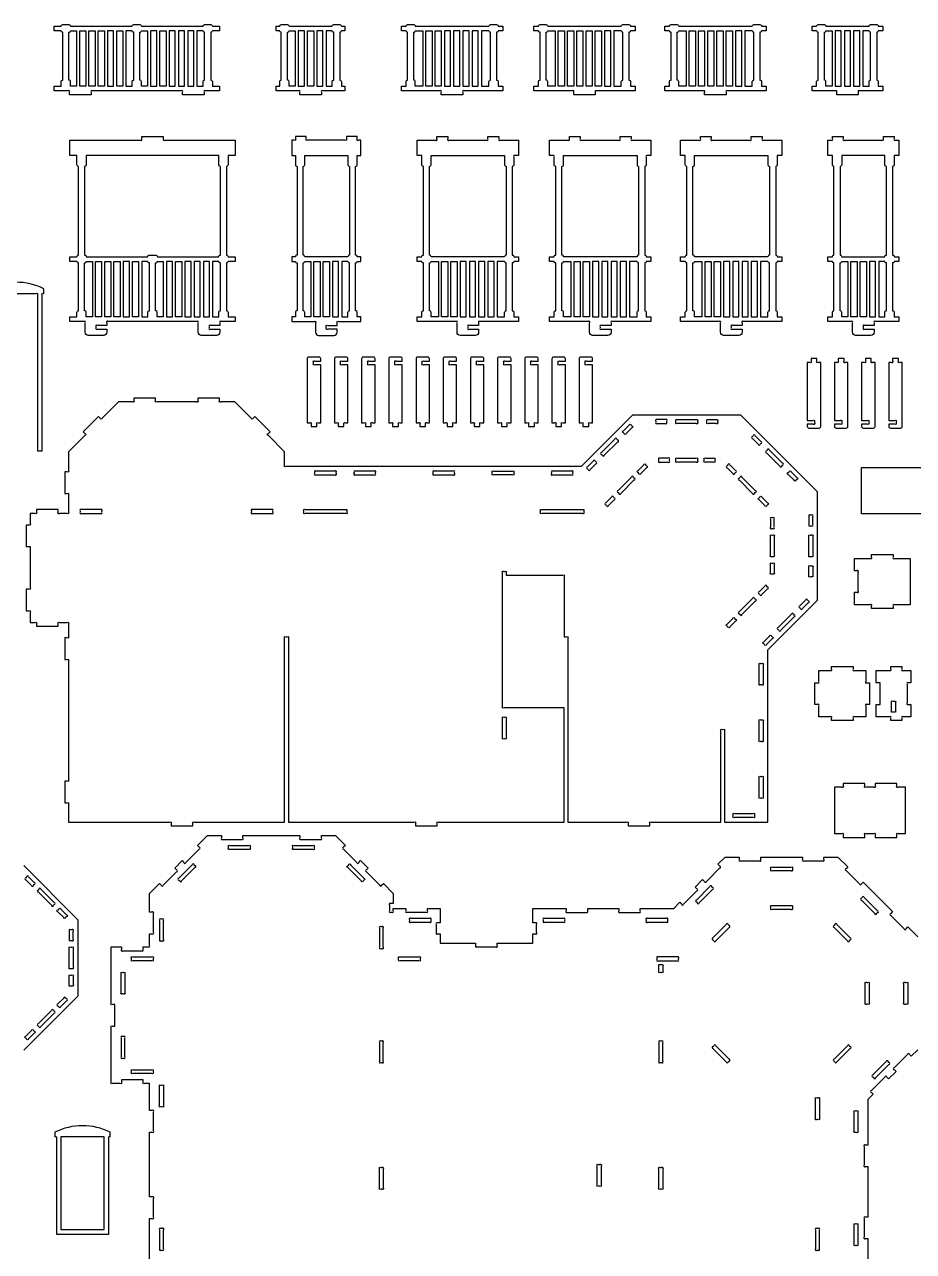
# Model space of a CAD drawing. Extents: x -47 to 298, y -129 to 173.
# Drawn here: x 45.3 to 160.6, y 14.3 to 173.3 of the extents above; entities that cross this region are included whole.
import ezdxf

# ---------------------------------------------------------------- set-up
doc = ezdxf.new("R2010")
doc.units = 0
doc.header["$MEASUREMENT"] = 0
doc.layers.get('0').update_dxf_attribs({"linetype": 'CONTINUOUS'})

msp = doc.modelspace()

# ---------------------------------------------------------------- linework, layer by layer
for points in [[(65.8, 164.24), (65.8, 164.57, 1), (65.62, 164.74), (59.87, 164.74), (54.11, 164.74, 1), (53.94, 164.57), (53.94, 164.24), (51.14, 164.24), (51.14, 164.57, 1), (50.96, 164.74), (49.14, 164.74), (49.14, 165.34), (50.07, 165.34), (50.07, 165.94, -0.414214), (50.27, 166.14), (50.27, 172.34, -0.414214), (50.07, 172.54), (49.14, 172.54), (49.14, 173.14), (50.07, 173.14, -0.414214), (50.27, 173.34), (51.07, 173.34, -0.414214), (51.27, 173.14), (59.27, 173.14, -0.414214), (59.47, 173.34), (60.27, 173.34, -0.414214), (60.47, 173.14), (68.47, 173.14, -0.414214), (68.67, 173.34), (69.47, 173.34, -0.414214), (69.67, 173.14), (70.6, 173.14), (70.6, 172.54), (69.67, 172.54, -0.414214), (69.47, 172.34), (69.47, 166.14, -0.414214), (69.67, 165.94), (69.67, 165.34), (70.6, 165.34), (70.6, 164.74), (68.78, 164.74, 1), (68.6, 164.57), (68.6, 164.24)], [(81.01, 164.24), (81.01, 164.57, 1), (80.83, 164.74), (77.95, 164.74), (77.95, 165.34), (78.41, 165.34), (78.41, 165.94, -0.414214), (78.61, 166.14), (78.61, 172.34, -0.414214), (78.41, 172.54), (77.95, 172.54), (77.95, 173.14), (78.41, 173.14, -0.414214), (78.61, 173.34), (79.41, 173.34, -0.414214), (79.61, 173.14), (85.21, 173.14, -0.414214), (85.41, 173.34), (86.21, 173.34, -0.414214), (86.41, 173.14), (86.87, 173.14), (86.87, 172.54), (86.41, 172.54, -0.414214), (86.21, 172.34), (86.21, 166.14, -0.414214), (86.41, 165.94), (86.41, 165.34), (86.87, 165.34), (86.87, 164.74), (83.98, 164.74, 1), (83.81, 164.57), (83.81, 164.24)], [(99.36, 164.24), (99.36, 164.57, 1), (99.18, 164.74), (94.19, 164.74), (94.19, 165.34), (94.79, 165.34), (94.79, 165.94, -0.414214), (94.99, 166.14), (94.99, 172.34, -0.414214), (94.79, 172.54), (94.19, 172.54), (94.19, 173.14), (94.79, 173.14, -0.414214), (94.99, 173.34), (95.79, 173.34, -0.414214), (95.99, 173.14), (105.53, 173.14, -0.414214), (105.73, 173.34), (106.53, 173.34, -0.414214), (106.73, 173.14), (107.33, 173.14), (107.33, 172.54), (106.73, 172.54, -0.414214), (106.53, 172.34), (106.53, 166.14, -0.414214), (106.73, 165.94), (106.73, 165.34), (107.33, 165.34), (107.33, 164.74), (102.34, 164.74, 1), (102.16, 164.57), (102.16, 164.24)], [(116.53, 164.24), (116.53, 164.57, 1), (116.35, 164.74), (111.36, 164.74), (111.36, 165.34), (111.96, 165.34), (111.96, 165.94, -0.414214), (112.16, 166.14), (112.16, 172.34, -0.414214), (111.96, 172.54), (111.36, 172.54), (111.36, 173.14), (111.96, 173.14, -0.414214), (112.16, 173.34), (112.96, 173.34, -0.414214), (113.16, 173.14), (122.69, 173.14, -0.414214), (122.89, 173.34), (123.69, 173.34, -0.414214), (123.89, 173.14), (124.5, 173.14), (124.5, 172.54), (123.89, 172.54, -0.414214), (123.69, 172.34), (123.69, 166.14, -0.414214), (123.89, 165.94), (123.89, 165.34), (124.5, 165.34), (124.5, 164.74), (119.5, 164.74, 1), (119.33, 164.57), (119.33, 164.24)], [(133.51, 164.24), (133.51, 164.57, 1), (133.34, 164.74), (128.34, 164.74), (128.34, 165.34), (128.95, 165.34), (128.95, 165.94, -0.414214), (129.15, 166.14), (129.15, 172.34, -0.414214), (128.95, 172.54), (128.34, 172.54), (128.34, 173.14), (128.95, 173.14, -0.414214), (129.15, 173.34), (129.95, 173.34, -0.414214), (130.15, 173.14), (139.68, 173.14, -0.414214), (139.88, 173.34), (140.68, 173.34, -0.414214), (140.88, 173.14), (141.48, 173.14), (141.48, 172.54), (140.88, 172.54, -0.414214), (140.68, 172.34), (140.68, 166.14, -0.414214), (140.88, 165.94), (140.88, 165.34), (141.48, 165.34), (141.48, 164.74), (136.49, 164.74, 1), (136.31, 164.57), (136.31, 164.24)], [(150.63, 164.24), (150.63, 164.57, 1), (150.46, 164.74), (147.43, 164.74), (147.43, 165.34), (148.03, 165.34), (148.03, 165.94, -0.414214), (148.23, 166.14), (148.23, 172.34, -0.414214), (148.03, 172.54), (147.43, 172.54), (147.43, 173.14), (148.03, 173.14, -0.414214), (148.23, 173.34), (149.03, 173.34, -0.414214), (149.23, 173.14), (154.83, 173.14, -0.414214), (155.03, 173.34), (155.83, 173.34, -0.414214), (156.03, 173.14), (156.63, 173.14), (156.63, 172.54), (156.03, 172.54, -0.414214), (155.83, 172.34), (155.83, 166.14, -0.414214), (156.03, 165.94), (156.03, 165.34), (156.63, 165.34), (156.63, 164.74), (153.61, 164.74, 1), (153.43, 164.57), (153.43, 164.24)], [(51.27, 165.34), (51.27, 165.94, 0.414214), (51.07, 166.14), (51.07, 172.34, 0.414214), (51.27, 172.54), (52.07, 172.54), (52.07, 165.34)], [(59.47, 166.14), (59.47, 172.34, -0.414214), (59.27, 172.54), (58.47, 172.54), (58.47, 165.34), (59.27, 165.34), (59.27, 165.94, -0.414214)], [(60.27, 166.14), (60.27, 172.34, 0.414214), (60.47, 172.54), (61.27, 172.54), (61.27, 165.34), (60.47, 165.34), (60.47, 165.94, 0.414214)], [(68.47, 165.34), (68.47, 165.94, -0.414214), (68.67, 166.14), (68.67, 172.34, -0.414214), (68.47, 172.54), (67.67, 172.54), (67.67, 165.34)], [(79.41, 166.14), (79.41, 172.34, 0.414214), (79.61, 172.54), (80.41, 172.54), (80.41, 165.34), (79.61, 165.34), (79.61, 165.94, 0.414214)], [(85.41, 166.14), (85.41, 172.34, -0.414214), (85.21, 172.54), (84.41, 172.54), (84.41, 165.34), (85.21, 165.34), (85.21, 165.94, -0.414214)], [(96.96, 165.34), (95.99, 165.34), (95.99, 165.94, 0.414214), (95.79, 166.14), (95.79, 172.34, 0.414214), (95.99, 172.54), (96.96, 172.54)], [(104.56, 165.34), (105.53, 165.34), (105.53, 165.94, -0.414214), (105.73, 166.14), (105.73, 172.34, -0.414214), (105.53, 172.54), (104.56, 172.54)], [(114.13, 165.34), (113.16, 165.34), (113.16, 165.94, 0.414214), (112.96, 166.14), (112.96, 172.34, 0.414214), (113.16, 172.54), (114.13, 172.54)], [(121.73, 165.34), (122.69, 165.34), (122.69, 165.94, -0.414214), (122.89, 166.14), (122.89, 172.34, -0.414214), (122.69, 172.54), (121.73, 172.54)], [(131.11, 165.34), (130.15, 165.34), (130.15, 165.94, 0.414214), (129.95, 166.14), (129.95, 172.34, 0.414214), (130.15, 172.54), (131.11, 172.54)], [(138.71, 165.34), (139.68, 165.34), (139.68, 165.94, -0.414214), (139.88, 166.14), (139.88, 172.34, -0.414214), (139.68, 172.54), (138.71, 172.54)], [(149.03, 166.14), (149.03, 172.34, 0.414214), (149.23, 172.54), (150.03, 172.54), (150.03, 165.34), (149.23, 165.34), (149.23, 165.94, 0.414214)], [(155.03, 166.14), (155.03, 172.34, -0.414214), (154.83, 172.54), (154.03, 172.54), (154.03, 165.34), (154.83, 165.34), (154.83, 165.94, -0.414214)], [(53.18, 133.45), (53.18, 134.67, 1), (53, 134.85), (51.18, 134.85), (51.18, 135.45), (52.11, 135.45), (52.11, 136.05, -0.414214), (52.31, 136.25), (52.31, 142.45, -0.414214), (52.11, 142.65), (51.18, 142.65), (51.18, 143.25), (52.11, 143.25, -0.414214), (52.31, 143.45), (52.31, 154.95, -0.414214), (52.11, 155.15), (52.11, 156.35), (51.18, 156.35), (51.18, 158.35), (60.33, 158.35, 1), (60.51, 158.52), (60.51, 158.85), (63.31, 158.85), (63.31, 158.52, 1), (63.49, 158.35), (72.64, 158.35), (72.64, 156.35), (71.71, 156.35), (71.71, 155.15, -0.414214), (71.51, 154.95), (71.51, 143.45, -0.414214), (71.71, 143.25), (72.64, 143.25), (72.64, 142.65), (71.71, 142.65, -0.414214), (71.51, 142.45), (71.51, 136.25, -0.414214), (71.71, 136.05), (71.71, 135.45), (72.64, 135.45), (72.64, 134.85), (70.82, 134.85, 1), (70.64, 134.67), (70.64, 134.35), (69.42, 134.35, 1), (69.24, 134.17), (69.24, 134.02, 1), (69.42, 133.85), (70.64, 133.85), (70.64, 133.45, -0.414214), (70.24, 133.05), (68.24, 133.05, -0.414214), (67.84, 133.45), (67.84, 134.67, 1), (67.67, 134.85), (61.91, 134.85), (56.16, 134.85, 1), (55.98, 134.67), (55.98, 134.35), (54.76, 134.35, 1), (54.58, 134.17), (54.58, 134.02, 1), (54.76, 133.85), (55.98, 133.85), (55.98, 133.45, -0.414214), (55.58, 133.05), (53.58, 133.05, -0.414214)], [(79.99, 134.85), (82.87, 134.84, -1), (83.05, 134.67), (83.05, 134.6), (83.05, 133.45, 0.414214), (83.45, 133.05), (85.45, 133.05, 0.414214), (85.85, 133.45), (85.85, 133.85), (84.63, 133.85, -1), (84.45, 134.02), (84.45, 134.17, -1), (84.63, 134.35), (85.85, 134.35), (85.85, 134.67, -1), (86.03, 134.85), (88.91, 134.85), (88.91, 135.45), (88.45, 135.45), (88.45, 136.05, 0.414214), (88.25, 136.25), (88.25, 142.45, 0.414214), (88.45, 142.65), (88.91, 142.65), (88.91, 143.25), (88.45, 143.25, 0.414214), (88.25, 143.45), (88.25, 154.95, 0.414214), (88.45, 155.15), (88.45, 156.35), (88.91, 156.35), (88.91, 158.35), (88.63, 158.35, -1), (88.45, 158.52), (88.45, 158.85), (87.05, 158.85), (87.05, 158.52, -1), (86.87, 158.35), (82.03, 158.35, -1), (81.85, 158.52), (81.85, 158.85), (80.45, 158.85), (80.45, 158.52, -1), (80.27, 158.35), (79.99, 158.35), (79.99, 156.35), (80.45, 156.35), (80.45, 155.15, 0.414214), (80.65, 154.95), (80.65, 143.45, 0.414214), (80.45, 143.25), (79.99, 143.25), (79.99, 142.65), (80.45, 142.65, 0.414214), (80.65, 142.45), (80.65, 136.25, 0.414214), (80.45, 136.05), (80.45, 135.45), (79.99, 135.45)], [(96.83, 143.25, -0.414214), (97.03, 143.45), (97.03, 154.95, -0.414214), (96.83, 155.15), (96.83, 156.35), (96.23, 156.35), (96.23, 158.35), (98.63, 158.35, 1), (98.8, 158.52), (98.8, 158.85), (100.2, 158.85), (100.2, 158.52, 1), (100.38, 158.35), (105.23, 158.35, 1), (105.4, 158.52), (105.4, 158.85), (106.8, 158.85), (106.8, 158.52, 1), (106.98, 158.35), (109.37, 158.35), (109.37, 156.35), (108.95, 156.35, 1), (108.77, 156.17), (108.77, 155.15, -0.414214), (108.57, 154.95), (108.57, 143.45, -0.414214), (108.77, 143.25), (109.37, 143.25), (109.37, 142.65), (108.77, 142.65, -0.414214), (108.57, 142.45), (108.57, 136.25, -0.414214), (108.77, 136.05), (108.77, 135.45), (109.37, 135.45), (109.37, 134.85), (104.38, 134.85, 1), (104.2, 134.67), (104.2, 134.35), (102.98, 134.35, 1), (102.8, 134.17), (102.8, 134.02, 1), (102.98, 133.85), (104.2, 133.85), (104.2, 133.45, -0.414214), (103.8, 133.05), (101.8, 133.05, -0.414214), (101.4, 133.45), (101.4, 134.67, 1), (101.23, 134.85), (96.23, 134.85), (96.23, 135.45), (96.83, 135.45), (96.83, 136.05, -0.414214), (97.03, 136.25), (97.03, 142.45, -0.414214), (96.83, 142.65), (96.23, 142.65), (96.23, 143.25)], [(114, 143.25, -0.414214), (114.2, 143.45), (114.2, 154.95, -0.414214), (114, 155.15), (114, 156.17, 1), (113.83, 156.35), (113.4, 156.35), (113.4, 158.35), (115.79, 158.35, 1), (115.97, 158.52), (115.97, 158.85), (117.37, 158.85), (117.37, 158.52, 1), (117.55, 158.35), (122.39, 158.35, 1), (122.57, 158.52), (122.57, 158.85), (123.97, 158.85), (123.97, 158.52, 1), (124.15, 158.35), (126.54, 158.35), (126.54, 156.35), (126.11, 156.35, 1), (125.94, 156.17), (125.94, 155.15, -0.414214), (125.74, 154.95), (125.74, 143.45, -0.414214), (125.94, 143.25), (126.54, 143.25), (126.54, 142.65), (125.94, 142.65, -0.414214), (125.74, 142.45), (125.74, 136.25, -0.414214), (125.94, 136.05), (125.94, 135.45), (126.54, 135.45), (126.54, 134.85), (121.55, 134.85, 1), (121.37, 134.67), (121.37, 134.35), (120.15, 134.35, 1), (119.97, 134.17), (119.97, 134.02, 1), (120.15, 133.85), (121.37, 133.85), (121.37, 133.45, -0.414214), (120.97, 133.05), (118.97, 133.05, -0.414214), (118.57, 133.45), (118.57, 134.67, 1), (118.39, 134.85), (113.4, 134.85), (113.4, 135.45), (114, 135.45), (114, 136.05, -0.414214), (114.2, 136.25), (114.2, 142.45, -0.414214), (114, 142.65), (113.4, 142.65), (113.4, 143.25)], [(130.99, 143.25, -0.414214), (131.19, 143.45), (131.19, 154.95, -0.414214), (130.99, 155.15), (130.99, 156.35), (130.39, 156.35), (130.39, 158.35), (132.78, 158.35, 1), (132.96, 158.52), (132.96, 158.85), (134.36, 158.85), (134.36, 158.52, 1), (134.53, 158.35), (139.38, 158.35, 1), (139.56, 158.52), (139.56, 158.85), (140.96, 158.85), (140.96, 158.52, 1), (141.13, 158.35), (143.53, 158.35), (143.53, 156.35), (142.92, 156.35), (142.92, 155.15, -0.414214), (142.72, 154.95), (142.72, 143.45, -0.414214), (142.92, 143.25), (143.53, 143.25), (143.53, 142.65), (142.92, 142.65, -0.414214), (142.72, 142.45), (142.72, 136.25, -0.414214), (142.92, 136.05), (142.92, 135.45), (143.53, 135.45), (143.53, 134.85), (138.53, 134.85, 1), (138.36, 134.67), (138.36, 134.35), (137.13, 134.35, 1), (136.96, 134.17), (136.96, 134.02, 1), (137.13, 133.85), (138.36, 133.85), (138.36, 133.45, -0.414214), (137.96, 133.05), (135.96, 133.05, -0.414214), (135.56, 133.45), (135.56, 134.67, 1), (135.38, 134.85), (130.39, 134.85), (130.39, 135.45), (130.99, 135.45), (130.99, 136.05, -0.414214), (131.19, 136.25), (131.19, 142.45, -0.414214), (130.99, 142.65), (130.39, 142.65), (130.39, 143.25)], [(149.47, 135.45), (150.08, 135.45), (150.08, 136.05, -0.414214), (150.28, 136.25), (150.28, 142.45, -0.414214), (150.08, 142.65), (149.47, 142.65), (149.47, 143.25), (150.08, 143.25, -0.414214), (150.28, 143.45), (150.28, 154.95, -0.414214), (150.08, 155.15), (150.08, 156.35), (149.47, 156.35), (149.47, 158.35), (149.9, 158.35, 1), (150.08, 158.52), (150.08, 158.85), (151.48, 158.85), (151.48, 158.52, 1), (151.65, 158.35), (156.5, 158.35, 1), (156.68, 158.52), (156.68, 158.85), (158.08, 158.85), (158.08, 158.52, 1), (158.25, 158.35), (158.68, 158.35), (158.68, 156.35), (158.08, 156.35), (158.08, 155.15, -0.414214), (157.88, 154.95), (157.88, 143.45, -0.414214), (158.08, 143.25), (158.68, 143.25), (158.68, 142.65), (158.08, 142.65, -0.414214), (157.88, 142.45), (157.88, 136.25, -0.414214), (158.08, 136.05), (158.08, 135.45), (158.68, 135.45), (158.68, 134.85), (155.65, 134.85, 1), (155.48, 134.67), (155.48, 134.35), (154.25, 134.35, 1), (154.08, 134.17), (154.08, 134.02, 1), (154.25, 133.85), (155.48, 133.85), (155.48, 133.45, -0.414214), (155.08, 133.05), (153.08, 133.05, -0.414214), (152.68, 133.45), (152.68, 134.67, 1), (152.5, 134.85), (149.47, 134.85)], [(70.71, 143.45), (70.71, 154.95, -0.414214), (70.51, 155.15), (70.51, 156.35), (53.31, 156.35), (53.31, 155.15, -0.414214), (53.11, 154.95), (53.11, 143.45, -0.414214), (53.31, 143.25), (61.31, 143.25, -0.414214), (61.51, 143.45), (62.31, 143.45, -0.414214), (62.51, 143.25), (70.51, 143.25, -0.414214)], [(87.25, 143.25), (81.65, 143.25, 0.414214), (81.45, 143.45), (81.45, 154.95, 0.414214), (81.65, 155.15), (81.65, 156.35), (87.25, 156.35), (87.25, 155.15, 0.414214), (87.45, 154.95), (87.45, 143.45, 0.414214)], [(107.57, 143.25), (98.03, 143.25, 0.414214), (97.83, 143.45), (97.83, 154.95, 0.414214), (98.03, 155.15), (98.03, 156.35), (107.57, 156.35), (107.57, 155.15, 0.414214), (107.77, 154.95), (107.77, 143.45, 0.414214)], [(124.74, 143.25), (115.2, 143.25, 0.414214), (115, 143.45), (115, 154.95, 0.414214), (115.2, 155.15), (115.2, 156.35), (124.74, 156.35), (124.74, 155.15, 0.414214), (124.94, 154.95), (124.94, 143.45, 0.414214)], [(141.72, 143.25), (132.19, 143.25, 0.414214), (131.99, 143.45), (131.99, 154.95, 0.414214), (132.19, 155.15), (132.19, 156.35), (141.72, 156.35), (141.72, 155.15, 0.414214), (141.92, 154.95), (141.92, 143.45, 0.414214)], [(156.88, 143.25, -0.414214), (157.08, 143.45), (157.08, 154.95, -0.414214), (156.88, 155.15), (156.88, 156.35), (151.28, 156.35), (151.28, 155.15, -0.414214), (151.08, 154.95), (151.08, 143.45, -0.414214), (151.28, 143.25)], [(53.31, 135.45), (53.31, 136.05, 0.414214), (53.11, 136.25), (53.11, 142.45, 0.414214), (53.31, 142.65), (54.11, 142.65), (54.11, 135.45)], [(61.51, 136.25), (61.51, 142.45, -0.414214), (61.31, 142.65), (60.51, 142.65), (60.51, 135.45), (61.31, 135.45), (61.31, 136.05, -0.414214)], [(62.31, 136.25), (62.31, 142.45, 0.414214), (62.51, 142.65), (63.31, 142.65), (63.31, 135.45), (62.51, 135.45), (62.51, 136.05, 0.414214)], [(70.51, 135.45), (70.51, 136.05, -0.414214), (70.71, 136.25), (70.71, 142.45, -0.414214), (70.51, 142.65), (69.71, 142.65), (69.71, 135.45)], [(81.45, 136.25), (81.45, 142.45, 0.414214), (81.65, 142.65), (82.45, 142.65), (82.45, 135.45), (81.65, 135.45), (81.65, 136.05, 0.414214)], [(87.45, 136.25), (87.45, 142.45, -0.414214), (87.25, 142.65), (86.45, 142.65), (86.45, 135.45), (87.25, 135.45), (87.25, 136.05, -0.414214)], [(99, 135.45), (98.03, 135.45), (98.03, 136.05, 0.414214), (97.83, 136.25), (97.83, 142.45, 0.414214), (98.03, 142.65), (99, 142.65)], [(106.6, 135.45), (107.57, 135.45), (107.57, 136.05, -0.414214), (107.77, 136.25), (107.77, 142.45, -0.414214), (107.57, 142.65), (106.6, 142.65)], [(116.17, 135.45), (115.2, 135.45), (115.2, 136.05, 0.414214), (115, 136.25), (115, 142.45, 0.414214), (115.2, 142.65), (116.17, 142.65)], [(123.77, 135.45), (124.74, 135.45), (124.74, 136.05, -0.414214), (124.94, 136.25), (124.94, 142.45, -0.414214), (124.74, 142.65), (123.77, 142.65)], [(133.16, 135.45), (132.19, 135.45), (132.19, 136.05, 0.414214), (131.99, 136.25), (131.99, 142.45, 0.414214), (132.19, 142.65), (133.16, 142.65)], [(140.76, 135.45), (141.72, 135.45), (141.72, 136.05, -0.414214), (141.92, 136.25), (141.92, 142.45, -0.414214), (141.72, 142.65), (140.76, 142.65)], [(151.08, 136.25), (151.08, 142.45, 0.414214), (151.28, 142.65), (152.08, 142.65), (152.08, 135.45), (151.28, 135.45), (151.28, 136.05, 0.414214)], [(157.08, 136.25), (157.08, 142.45, -0.414214), (156.88, 142.65), (156.08, 142.65), (156.08, 135.45), (156.88, 135.45), (156.88, 136.05, -0.414214)], [(41.41, 118.08), (41.41, 138.31, -1), (41.58, 138.48), (46.83, 138.48, -1), (47.01, 138.31), (47.01, 118.08), (47.61, 118.08), (47.61, 138.31, -1), (47.78, 138.48), (47.81, 138.48), (47.81, 139.08, 0.238913), (40.61, 139.08), (40.61, 138.48), (40.63, 138.48, -1), (40.81, 138.31), (40.81, 118.08)], [(83.22, 121.23), (83.22, 121.56, -1), (83.39, 121.73), (83.72, 121.73), (83.72, 129.23), (82.95, 129.23, -1), (82.77, 129.41), (82.77, 129.56, -1), (82.95, 129.73), (83.72, 129.73), (83.72, 130.03, 0.414214), (83.52, 130.23), (82.17, 130.23, 0.414214), (81.97, 130.03), (81.97, 121.73), (82.29, 121.73, -1), (82.47, 121.56), (82.47, 121.23)], [(86.74, 121.23), (86.74, 121.56, -1), (86.92, 121.73), (87.24, 121.73), (87.24, 129.23), (86.47, 129.23, -1), (86.3, 129.41), (86.3, 129.56, -1), (86.47, 129.73), (87.24, 129.73), (87.24, 130.03, 0.414214), (87.04, 130.23), (85.7, 130.23, 0.414214), (85.5, 130.03), (85.5, 121.73), (85.82, 121.73, -1), (86, 121.56), (86, 121.23)], [(90.27, 121.23), (90.27, 121.56, -1), (90.45, 121.73), (90.77, 121.73), (90.77, 129.23), (90, 129.23, -1), (89.82, 129.41), (89.82, 129.56, -1), (90, 129.73), (90.77, 129.73), (90.77, 130.03, 0.414214), (90.57, 130.23), (89.22, 130.23, 0.414214), (89.02, 130.03), (89.02, 121.73), (89.35, 121.73, -1), (89.52, 121.56), (89.52, 121.23)], [(93.8, 121.23), (93.8, 121.56, -1), (93.97, 121.73), (94.3, 121.73), (94.3, 129.23), (93.53, 129.23, -1), (93.35, 129.41), (93.35, 129.56, -1), (93.53, 129.73), (94.3, 129.73), (94.3, 130.03, 0.414214), (94.1, 130.23), (92.75, 130.23, 0.414214), (92.55, 130.03), (92.55, 121.73), (92.87, 121.73, -1), (93.05, 121.56), (93.05, 121.23)], [(97.32, 121.23), (97.32, 121.56, -1), (97.5, 121.73), (97.82, 121.73), (97.82, 129.23), (97.05, 129.23, -1), (96.88, 129.41), (96.88, 129.56, -1), (97.05, 129.73), (97.82, 129.73), (97.82, 130.03, 0.414214), (97.62, 130.23), (96.28, 130.23, 0.414214), (96.08, 130.03), (96.08, 121.73), (96.4, 121.73, -1), (96.58, 121.56), (96.58, 121.23)], [(100.85, 121.23), (100.85, 121.56, -1), (101.02, 121.73), (101.35, 121.73), (101.35, 129.23), (100.58, 129.23, -1), (100.4, 129.41), (100.4, 129.56, -1), (100.58, 129.73), (101.35, 129.73), (101.35, 130.03, 0.414214), (101.15, 130.23), (99.8, 130.23, 0.414214), (99.6, 130.03), (99.6, 121.73), (99.92, 121.73, -1), (100.1, 121.56), (100.1, 121.23)], [(104.37, 121.23), (104.37, 121.56, -1), (104.55, 121.73), (104.87, 121.73), (104.87, 129.23), (104.1, 129.23, -1), (103.93, 129.41), (103.93, 129.56, -1), (104.1, 129.73), (104.87, 129.73), (104.87, 130.03, 0.414214), (104.67, 130.23), (103.33, 130.23, 0.414214), (103.13, 130.03), (103.13, 121.73), (103.45, 121.73, -1), (103.63, 121.56), (103.63, 121.23)], [(107.9, 121.23), (107.9, 121.56, -1), (108.08, 121.73), (108.4, 121.73), (108.4, 129.23), (107.63, 129.23, -1), (107.45, 129.41), (107.45, 129.56, -1), (107.63, 129.73), (108.4, 129.73), (108.4, 130.03, 0.414214), (108.2, 130.23), (106.85, 130.23, 0.414214), (106.65, 130.03), (106.65, 121.73), (106.98, 121.73, -1), (107.15, 121.56), (107.15, 121.23)], [(111.43, 121.23), (111.43, 121.56, -1), (111.6, 121.73), (111.93, 121.73), (111.93, 129.23), (111.16, 129.23, -1), (110.98, 129.41), (110.98, 129.56, -1), (111.16, 129.73), (111.93, 129.73), (111.93, 130.03, 0.414214), (111.73, 130.23), (110.38, 130.23, 0.414214), (110.18, 130.03), (110.18, 121.73), (110.5, 121.73, -1), (110.68, 121.56), (110.68, 121.23)], [(114.95, 121.23), (114.95, 121.56, -1), (115.13, 121.73), (115.45, 121.73), (115.45, 129.23), (114.68, 129.23, -1), (114.51, 129.41), (114.51, 129.56, -1), (114.68, 129.73), (115.45, 129.73), (115.45, 130.03, 0.414214), (115.25, 130.23), (113.91, 130.23, 0.414214), (113.71, 130.03), (113.71, 121.73), (114.03, 121.73, -1), (114.21, 121.56), (114.21, 121.23)], [(118.48, 121.23), (118.48, 121.56, -1), (118.66, 121.73), (118.98, 121.73), (118.98, 129.23), (118.21, 129.23, -1), (118.03, 129.41), (118.03, 129.56, -1), (118.21, 129.73), (118.98, 129.73), (118.98, 130.03, 0.414214), (118.78, 130.23), (117.43, 130.23, 0.414214), (117.23, 130.03), (117.23, 121.73), (117.56, 121.73, -1), (117.73, 121.56), (117.73, 121.23)], [(147.31, 130.04), (147.31, 129.71, -1), (147.13, 129.54), (146.81, 129.54), (146.81, 122.04), (147.58, 122.04, -1), (147.76, 121.86), (147.76, 121.71, -1), (147.58, 121.54), (146.81, 121.54), (146.81, 121.24, 0.414214), (147.01, 121.04), (148.36, 121.04, 0.414214), (148.56, 121.24), (148.56, 129.54), (148.23, 129.54, -1), (148.06, 129.71), (148.06, 130.04)], [(150.84, 130.04), (150.84, 129.71, -1), (150.66, 129.54), (150.34, 129.54), (150.34, 122.04), (151.11, 122.04, -1), (151.28, 121.86), (151.28, 121.71, -1), (151.11, 121.54), (150.34, 121.54), (150.34, 121.24, 0.414214), (150.54, 121.04), (151.88, 121.04, 0.414214), (152.08, 121.24), (152.08, 129.54), (151.76, 129.54, -1), (151.58, 129.71), (151.58, 130.04)], [(154.36, 130.04), (154.36, 129.71, -1), (154.18, 129.54), (153.86, 129.54), (153.86, 122.04), (154.63, 122.04, -1), (154.81, 121.86), (154.81, 121.71, -1), (154.63, 121.54), (153.86, 121.54), (153.86, 121.24, 0.414214), (154.06, 121.04), (155.41, 121.04, 0.414214), (155.61, 121.24), (155.61, 129.54), (155.29, 129.54, -1), (155.11, 129.71), (155.11, 130.04)], [(157.89, 130.04), (157.89, 129.71, -1), (157.71, 129.54), (157.39, 129.54), (157.39, 122.04), (158.16, 122.04, -1), (158.33, 121.86), (158.33, 121.71, -1), (158.16, 121.54), (157.39, 121.54), (157.39, 121.24, 0.414214), (157.59, 121.04), (158.93, 121.04, 0.414214), (159.13, 121.24), (159.13, 129.54), (158.81, 129.54, -1), (158.63, 129.71), (158.63, 130.04)], [(148.14, 98.74), (148.14, 112.79), (138.21, 122.73), (124.16, 122.73), (117.51, 116.07), (79.21, 116.07, -1), (79.03, 116.25), (79.03, 117.97), (76.93, 120.08, -1), (76.93, 120.33), (77.16, 120.56), (75.18, 122.54), (74.95, 122.31, -1), (74.7, 122.31), (72.59, 124.42), (70.77, 124.42, -1), (70.59, 124.59), (70.59, 124.92), (67.79, 124.92), (67.79, 124.59, -1), (67.61, 124.42), (62.45, 124.42, -1), (62.28, 124.59), (62.28, 124.92), (59.48, 124.92), (59.48, 124.59, -1), (59.3, 124.42), (57.48, 124.42), (55.37, 122.31, -1), (55.12, 122.31), (54.89, 122.54), (52.91, 120.56), (53.14, 120.33, -1), (53.14, 120.08), (51.03, 117.97), (51.03, 115.55, -1), (50.86, 115.37), (50.53, 115.37), (50.53, 112.57), (50.86, 112.57, -1), (51.03, 112.4), (51.03, 110.15, -1), (50.86, 109.97), (49.86, 109.97, -1), (49.68, 110.15), (49.68, 110.47), (46.88, 110.47), (46.88, 110.15, -1), (46.71, 109.97), (46.03, 109.97), (46.03, 108.65, -1), (45.86, 108.47), (45.53, 108.47), (45.53, 105.67), (45.86, 105.67, -1), (46.03, 105.5), (46.03, 100.34, -1), (45.86, 100.16), (45.53, 100.16), (45.53, 97.36), (45.86, 97.36, -1), (46.03, 97.18), (46.03, 95.86), (46.71, 95.86, -1), (46.88, 95.68), (46.88, 95.36), (49.68, 95.36), (49.68, 95.68, -1), (49.86, 95.86), (50.86, 95.86, -1), (51.03, 95.68), (51.03, 94.04, -1), (50.86, 93.86), (50.53, 93.86), (50.53, 91.06), (50.86, 91.06, -1), (51.03, 90.88), (51.03, 75.45, -1), (50.86, 75.27), (50.53, 75.27), (50.53, 72.47), (50.86, 72.47, -1), (51.03, 72.3), (51.03, 69.97), (64.16, 69.97, -1), (64.33, 69.8), (64.33, 69.47), (67.13, 69.47), (67.13, 69.8, -1), (67.31, 69.97), (79.03, 69.97), (79.03, 93.8, -1), (79.21, 93.97), (79.36, 93.97, -1), (79.53, 93.8), (79.53, 69.97), (95.83, 69.97, -1), (96.01, 69.8), (96.01, 69.47), (98.81, 69.47), (98.81, 69.8, -1), (98.99, 69.97), (115.28, 69.97), (115.28, 84.77), (107.46, 84.77, -1), (107.28, 84.95), (107.28, 102.3, -1), (107.46, 102.47), (107.61, 102.47, -1), (107.78, 102.3), (107.78, 101.97), (115.11, 101.97, -1), (115.28, 101.8), (115.28, 93.97), (115.61, 93.97, -1), (115.78, 93.8), (115.78, 69.97), (123.41, 69.97, -1), (123.59, 69.8), (123.59, 69.47), (126.39, 69.47), (126.39, 69.8, -1), (126.56, 69.97), (135.59, 69.97), (135.59, 81.8, -1), (135.77, 81.97), (135.91, 81.97, -1), (136.09, 81.8), (136.09, 69.97), (141.69, 69.97), (141.69, 92.29)], [(123.96, 121.43), (124.07, 121.33, -1), (124.07, 121.08), (123.33, 120.34, -1), (123.08, 120.34), (122.97, 120.44, -1), (122.97, 120.69), (123.71, 121.43, -1)], [(128.41, 122.13), (127.36, 122.13, 1), (127.19, 121.95), (127.19, 121.8, 1), (127.36, 121.63), (128.41, 121.63, 1), (128.59, 121.8), (128.59, 121.95, 1)], [(132.59, 121.95), (132.59, 121.8, -1), (132.41, 121.63), (129.96, 121.63, -1), (129.79, 121.8), (129.79, 121.95, -1), (129.96, 122.13), (132.41, 122.13, -1)], [(135.19, 121.95), (135.19, 121.8, -1), (135.01, 121.63), (133.96, 121.63, -1), (133.79, 121.8), (133.79, 121.95, -1), (133.96, 122.13), (135.01, 122.13, -1)], [(121.87, 119.59), (120.14, 117.86, 1), (120.14, 117.61), (120.25, 117.51, 1), (120.5, 117.51), (122.23, 119.24, 1), (122.23, 119.49), (122.12, 119.59, 1)], [(139.7, 119.69), (140.44, 118.95, 1), (140.69, 118.95), (140.79, 119.05, 1), (140.79, 119.3), (140.05, 120.04, 1), (139.8, 120.04), (139.7, 119.94, 1)], [(141.64, 118.2), (141.54, 118.1, 1), (141.54, 117.85), (143.26, 116.12, 1), (143.51, 116.12), (143.62, 116.22, 1), (143.62, 116.47), (141.89, 118.2, 1)], [(119.05, 116.76), (118.31, 116.02, 1), (118.31, 115.77), (118.41, 115.67, 1), (118.66, 115.67), (119.4, 116.41, 1), (119.4, 116.66), (119.3, 116.76, 1)], [(125.96, 115.9), (125.22, 115.16, -1), (124.97, 115.16), (124.87, 115.27, -1), (124.87, 115.52), (125.61, 116.26, -1), (125.86, 116.26), (125.96, 116.15, -1)], [(128.76, 117.13), (127.71, 117.13, 1), (127.54, 116.95), (127.54, 116.8, 1), (127.71, 116.63), (128.76, 116.63, 1), (128.94, 116.8), (128.94, 116.95, 1)], [(132.59, 116.95), (132.59, 116.8, -1), (132.41, 116.63), (129.96, 116.63, -1), (129.79, 116.8), (129.79, 116.95, -1), (129.96, 117.13), (132.41, 117.13, -1)], [(134.66, 116.63), (133.61, 116.63, -1), (133.43, 116.8), (133.43, 116.95, -1), (133.61, 117.13), (134.66, 117.13, -1), (134.83, 116.95), (134.83, 116.8, -1)], [(136.51, 116.26), (136.41, 116.15, 1), (136.41, 115.9), (137.15, 115.16, 1), (137.4, 115.16), (137.5, 115.27, 1), (137.5, 115.52), (136.76, 116.26, 1)], [(83.11, 114.97), (85.56, 114.97, 1), (85.73, 115.15), (85.73, 115.3, 1), (85.56, 115.47), (83.11, 115.47, 1), (82.93, 115.3), (82.93, 115.15, 1)], [(88.21, 114.97), (90.66, 114.97, 1), (90.84, 115.15), (90.84, 115.3, 1), (90.66, 115.47), (88.21, 115.47, 1), (88.04, 115.3), (88.04, 115.15, 1)], [(98.46, 114.97), (100.9, 114.97, 1), (101.08, 115.15), (101.08, 115.3, 1), (100.9, 115.47), (98.46, 115.47, 1), (98.28, 115.3), (98.28, 115.15, 1)], [(106.13, 115.47), (108.58, 115.47, -1), (108.75, 115.3), (108.75, 115.15, -1), (108.58, 114.97), (106.13, 114.97, -1), (105.95, 115.15), (105.95, 115.3, -1)], [(116.25, 115.47), (113.8, 115.47, 1), (113.63, 115.3), (113.63, 115.15, 1), (113.8, 114.97), (116.25, 114.97, 1), (116.43, 115.15), (116.43, 115.3, 1)], [(124.02, 114.66), (122.29, 112.94, 1), (122.29, 112.68), (122.39, 112.58, 1), (122.64, 112.58), (124.37, 114.31, 1), (124.37, 114.56), (124.27, 114.66, 1)], [(140.08, 112.94), (138.35, 114.66, 1), (138.1, 114.66), (138, 114.56, 1), (138, 114.31), (139.73, 112.58, 1), (139.98, 112.58), (140.08, 112.68, 1)], [(144.72, 115.37), (145.46, 114.63, -1), (145.46, 114.38), (145.35, 114.28, -1), (145.1, 114.28), (144.36, 115.02, -1), (144.36, 115.27), (144.47, 115.37, -1)], [(121.44, 112.08), (120.7, 111.35, 1), (120.7, 111.09), (120.8, 110.99, 1), (121.05, 110.99), (121.79, 111.73, 1), (121.79, 111.98), (121.69, 112.08, 1)], [(140.93, 112.08), (141.67, 111.35, -1), (141.67, 111.09), (141.57, 110.99, -1), (141.32, 110.99), (140.58, 111.73, -1), (140.58, 111.98), (140.68, 112.08, -1)], [(52.71, 109.97), (55.16, 109.97, 1), (55.33, 110.15), (55.33, 110.3, 1), (55.16, 110.47), (52.71, 110.47, 1), (52.53, 110.3), (52.53, 110.15, 1)], [(74.91, 109.97), (77.36, 109.97, 1), (77.53, 110.15), (77.53, 110.3, 1), (77.36, 110.47), (74.91, 110.47, 1), (74.73, 110.3), (74.73, 110.15, 1)], [(81.71, 110.47), (86.96, 110.47, -1), (87.13, 110.3), (87.13, 110.15, -1), (86.96, 109.97), (81.71, 109.97, -1), (81.53, 110.15), (81.53, 110.3, -1)], [(112.4, 110.47), (117.65, 110.47, -1), (117.83, 110.3), (117.83, 110.15, -1), (117.65, 109.97), (112.4, 109.97, -1), (112.23, 110.15), (112.23, 110.3, -1)], [(147.04, 109.59), (147.04, 108.55, 1), (147.22, 108.37), (147.37, 108.37, 1), (147.54, 108.55), (147.54, 109.59, 1), (147.37, 109.77), (147.22, 109.77, 1)], [(142.22, 108.02), (142.37, 108.02, 1), (142.54, 108.19), (142.54, 109.24, 1), (142.37, 109.42), (142.22, 109.42, 1), (142.04, 109.24), (142.04, 108.19, 1)], [(142.54, 106.99), (142.54, 104.55, -1), (142.37, 104.37), (142.22, 104.37, -1), (142.04, 104.55), (142.04, 106.99, -1), (142.22, 107.17), (142.37, 107.17, -1)], [(147.54, 106.99), (147.54, 104.55, -1), (147.37, 104.37), (147.22, 104.37, -1), (147.04, 104.55), (147.04, 106.99, -1), (147.22, 107.17), (147.37, 107.17, -1)], [(142.22, 103.52), (142.37, 103.52, -1), (142.54, 103.34), (142.54, 102.3, -1), (142.37, 102.12), (142.22, 102.12, -1), (142.04, 102.3), (142.04, 103.34, -1)], [(160.16, 98.15), (158.12, 98.15, 1), (157.94, 97.97), (157.94, 97.65), (155.14, 97.65), (155.14, 97.97, 1), (154.96, 98.15), (152.92, 98.15), (152.92, 99.75), (153.24, 99.75, 1), (153.42, 99.92), (153.42, 102.37, 1), (153.24, 102.55), (152.92, 102.55), (152.92, 104.15), (154.96, 104.15, 1), (155.14, 104.32), (155.14, 104.65), (157.94, 104.65), (157.94, 104.32, 1), (158.12, 104.15), (160.16, 104.15)], [(147.54, 102.99), (147.54, 101.95, -1), (147.37, 101.77), (147.22, 101.77, -1), (147.04, 101.95), (147.04, 102.99, -1), (147.22, 103.17), (147.37, 103.17, -1)], [(141.32, 100.54), (140.58, 99.81, 1), (140.58, 99.55), (140.68, 99.45, 1), (140.93, 99.45), (141.67, 100.19, 1), (141.67, 100.44), (141.57, 100.54, 1)], [(138.35, 96.87), (140.08, 98.6, 1), (140.08, 98.85), (139.98, 98.95, 1), (139.73, 98.95), (138, 97.22, 1), (138, 96.97), (138.1, 96.87, 1)], [(146.21, 97.66), (146.95, 98.39, 1), (146.95, 98.65), (146.84, 98.75, 1), (146.59, 98.75), (145.85, 98.01, 1), (145.85, 97.76), (145.96, 97.66, 1)], [(144.76, 96.91), (143.03, 95.18, 1), (143.03, 94.93), (143.13, 94.83, 1), (143.38, 94.83), (145.11, 96.56, 1), (145.11, 96.81), (145.01, 96.91, 1)], [(137.4, 96.37), (137.5, 96.27, -1), (137.5, 96.02), (136.76, 95.28, -1), (136.51, 95.28), (136.41, 95.38, -1), (136.41, 95.63), (137.15, 96.37, -1)], [(142.18, 94.08), (142.28, 93.98, -1), (142.28, 93.73), (141.54, 92.99, -1), (141.29, 92.99), (141.19, 93.09, -1), (141.19, 93.34), (141.93, 94.08, -1)], [(141.09, 90.36), (141.09, 87.91, -1), (140.91, 87.74), (140.77, 87.74, -1), (140.59, 87.91), (140.59, 90.36, -1), (140.77, 90.54), (140.91, 90.54, -1)], [(154.89, 85.23), (154.56, 85.23, 1), (154.39, 85.05), (154.39, 83.63), (152.93, 83.63, 1), (152.75, 83.45), (152.75, 83.13), (149.95, 83.13), (149.95, 83.45, 1), (149.77, 83.63), (148.31, 83.63), (148.31, 85.05, 1), (148.14, 85.23), (147.81, 85.23), (147.81, 88.03), (148.14, 88.03, 1), (148.31, 88.21), (148.31, 89.63), (149.77, 89.63, 1), (149.95, 89.81), (149.95, 90.13), (152.75, 90.13), (152.75, 89.81, 1), (152.93, 89.63), (154.39, 89.63), (154.39, 88.21, 1), (154.56, 88.03), (154.89, 88.03)], [(160.26, 83.63), (159.24, 83.63, 1), (159.06, 83.45), (159.06, 83.13), (157.66, 83.13), (157.66, 83.45, 1), (157.49, 83.63), (155.76, 83.63), (155.76, 85.23), (156.26, 85.23), (156.26, 88.03), (155.76, 88.03), (155.76, 89.63), (157.49, 89.63, 1), (157.66, 89.81), (157.66, 90.13), (159.06, 90.13), (159.06, 89.81, 1), (159.24, 89.63), (160.26, 89.63), (160.26, 88.03), (159.94, 88.03, 1), (159.76, 87.85), (159.76, 85.41, 1), (159.94, 85.23), (160.26, 85.23)], [(157.76, 84.41), (157.76, 85.45, -1), (157.94, 85.63), (158.09, 85.63, -1), (158.26, 85.45), (158.26, 84.41, -1), (158.09, 84.23), (157.94, 84.23, -1)], [(107.78, 83.4), (107.78, 80.95, -1), (107.61, 80.77), (107.46, 80.77, -1), (107.28, 80.95), (107.28, 83.4, -1), (107.46, 83.57), (107.61, 83.57, -1)], [(141.09, 83.03), (141.09, 80.58, -1), (140.91, 80.41), (140.77, 80.41, -1), (140.59, 80.58), (140.59, 83.03, -1), (140.77, 83.21), (140.91, 83.21, -1)], [(140.59, 73.25), (140.59, 75.7, -1), (140.77, 75.87), (140.91, 75.87, -1), (141.09, 75.7), (141.09, 73.25, -1), (140.91, 73.07), (140.77, 73.07, -1)], [(158.43, 67.98), (158.43, 68.3, -1), (158.61, 68.48), (159.55, 68.48), (159.55, 74.48), (158.61, 74.48, -1), (158.43, 74.66), (158.43, 74.98), (155.63, 74.98), (155.63, 74.66, -1), (155.45, 74.48), (154.43, 74.48, -1), (154.26, 74.66), (154.26, 74.98), (151.46, 74.98), (151.46, 74.66, -1), (151.28, 74.48), (150.33, 74.48), (150.33, 68.48), (151.28, 68.48, -1), (151.46, 68.3), (151.46, 67.98), (154.26, 67.98), (154.26, 68.3, -1), (154.43, 68.48), (155.45, 68.48, -1), (155.63, 68.3), (155.63, 67.98)], [(137.37, 71.07), (139.81, 71.07, -1), (139.99, 70.9), (139.99, 70.75, -1), (139.81, 70.57), (137.37, 70.57, -1), (137.19, 70.75), (137.19, 70.9, -1)], [(71.95, 66.93), (74.4, 66.93, -1), (74.57, 66.75), (74.57, 66.61, -1), (74.4, 66.43), (71.95, 66.43, -1), (71.77, 66.61), (71.77, 66.75, -1)], [(80.26, 66.93), (82.71, 66.93, -1), (82.89, 66.75), (82.89, 66.61, -1), (82.71, 66.43), (80.26, 66.43, -1), (80.09, 66.61), (80.09, 66.75, -1)], [(65.69, 62.34), (67.42, 64.07, 1), (67.42, 64.32), (67.31, 64.43, 1), (67.06, 64.43), (65.33, 62.7, 1), (65.33, 62.45), (65.44, 62.34, 1)], [(87.6, 64.43), (89.33, 62.7, -1), (89.33, 62.45), (89.22, 62.34, -1), (88.97, 62.34), (87.24, 64.07, -1), (87.24, 64.32), (87.35, 64.43, -1)], [(144.88, 63.96), (144.88, 63.82, -1), (144.71, 63.64), (142.26, 63.64, -1), (142.08, 63.82), (142.08, 63.96, -1), (142.26, 64.14), (144.71, 64.14, -1)], [(45.48, 62.5), (46.22, 61.76, 1), (46.47, 61.76), (46.58, 61.87, 1), (46.58, 62.12), (45.84, 62.86, 1), (45.59, 62.86), (45.48, 62.75, 1)], [(47.18, 61.26), (47.07, 61.16, 1), (47.07, 60.91), (48.8, 59.18, 1), (49.05, 59.18), (49.16, 59.28, 1), (49.16, 59.54), (47.43, 61.26, 1)], [(132.44, 59.62), (132.54, 59.52, 1), (132.79, 59.52), (134.52, 61.25, 1), (134.52, 61.5), (134.42, 61.6, 1), (134.17, 61.6), (132.44, 59.87, 1)], [(144.88, 58.96), (144.88, 58.82, -1), (144.71, 58.64), (142.26, 58.64, -1), (142.08, 58.82), (142.08, 58.96, -1), (142.26, 59.14), (144.71, 59.14, -1)], [(153.93, 60.21), (153.83, 60.11, 1), (153.83, 59.86), (155.56, 58.13, 1), (155.81, 58.13), (155.91, 58.23, 1), (155.91, 58.48), (154.18, 60.21, 1)], [(50.01, 58.68), (50.75, 57.95, -1), (50.75, 57.69), (50.64, 57.59, -1), (50.39, 57.59), (49.65, 58.33, -1), (49.65, 58.58), (49.76, 58.68, -1)], [(62.83, 57.21), (62.83, 54.76, 1), (63.01, 54.59), (63.15, 54.59, 1), (63.33, 54.76), (63.33, 57.21, 1), (63.15, 57.39), (63.01, 57.39, 1)], [(95.41, 56.99), (97.85, 56.99, 1), (98.03, 57.16), (98.03, 57.31, 1), (97.85, 57.49), (95.41, 57.49, 1), (95.23, 57.31), (95.23, 57.16, 1)], [(115.2, 57.49), (112.75, 57.49, 1), (112.58, 57.31), (112.58, 57.16, 1), (112.75, 56.99), (115.2, 56.99, 1), (115.38, 57.16), (115.38, 57.31, 1)], [(126.1, 56.99), (128.55, 56.99, 1), (128.72, 57.16), (128.72, 57.31, 1), (128.55, 57.49), (126.1, 57.49, 1), (125.92, 57.31), (125.92, 57.16, 1)], [(51.12, 55.84), (51.12, 54.79, 1), (51.3, 54.62), (51.44, 54.62, 1), (51.62, 54.79), (51.62, 55.84, 1), (51.44, 56.02), (51.3, 56.02, 1)], [(91.33, 56.21), (91.33, 53.76, 1), (91.51, 53.59), (91.65, 53.59, 1), (91.83, 53.76), (91.83, 56.21, 1), (91.65, 56.39), (91.51, 56.39, 1)], [(136.32, 56.68), (134.59, 54.95, 1), (134.59, 54.7), (134.69, 54.59, 1), (134.94, 54.59), (136.67, 56.32, 1), (136.67, 56.57), (136.57, 56.68, 1)], [(150.4, 56.68), (150.3, 56.57, 1), (150.3, 56.32), (152.03, 54.59, 1), (152.28, 54.59), (152.38, 54.7, 1), (152.38, 54.95), (150.65, 56.68, 1)], [(51.62, 53.59), (51.62, 51.15, -1), (51.44, 50.97), (51.3, 50.97, -1), (51.12, 51.15), (51.12, 53.59, -1), (51.3, 53.77), (51.44, 53.77, -1)], [(59.36, 52.49), (61.8, 52.49, -1), (61.98, 52.31), (61.98, 52.16, -1), (61.8, 51.99), (59.36, 51.99, -1), (59.18, 52.16), (59.18, 52.31, -1)], [(94.01, 52.49), (96.45, 52.49, -1), (96.63, 52.31), (96.63, 52.16, -1), (96.45, 51.99), (94.01, 51.99, -1), (93.83, 52.16), (93.83, 52.31, -1)], [(129.95, 52.49), (127.5, 52.49, 1), (127.32, 52.31), (127.32, 52.16, 1), (127.5, 51.99), (129.95, 51.99, 1), (130.12, 52.16), (130.12, 52.31, 1)], [(128.08, 51.31), (128.08, 50.66, -1), (127.9, 50.49), (127.76, 50.49, -1), (127.58, 50.66), (127.58, 51.31, -1), (127.76, 51.49), (127.9, 51.49, -1)], [(51.3, 50.12), (51.44, 50.12, -1), (51.62, 49.94), (51.62, 48.9, -1), (51.44, 48.72), (51.3, 48.72, -1), (51.12, 48.9), (51.12, 49.94, -1)], [(58.33, 50.31), (58.33, 47.86, -1), (58.15, 47.69), (58.01, 47.69, -1), (57.83, 47.86), (57.83, 50.31, -1), (58.01, 50.49), (58.15, 50.49, -1)], [(154.66, 46.38), (154.52, 46.38, -1), (154.34, 46.56), (154.34, 49, -1), (154.52, 49.18), (154.66, 49.18, -1), (154.84, 49), (154.84, 46.56, -1)], [(159.84, 49), (159.84, 46.56, -1), (159.66, 46.38), (159.52, 46.38, -1), (159.34, 46.56), (159.34, 49, -1), (159.52, 49.18), (159.66, 49.18, -1)], [(50.39, 47.14), (49.65, 46.41, 1), (49.65, 46.15), (49.76, 46.05, 1), (50.01, 46.05), (50.75, 46.79, 1), (50.75, 47.04), (50.64, 47.14, 1)], [(48.8, 45.55), (47.07, 43.82, 1), (47.07, 43.57), (47.18, 43.47, 1), (47.43, 43.47), (49.16, 45.2, 1), (49.16, 45.45), (49.05, 45.55, 1)], [(46.47, 42.97), (46.58, 42.87, -1), (46.58, 42.62), (45.84, 41.88, -1), (45.59, 41.88), (45.48, 41.98, -1), (45.48, 42.23), (46.22, 42.97, -1)], [(57.83, 42), (57.83, 39.55, 1), (58.01, 39.37), (58.15, 39.37, 1), (58.33, 39.55), (58.33, 42, 1), (58.15, 42.17), (58.01, 42.17, 1)], [(91.33, 41.41), (91.33, 38.96, 1), (91.51, 38.79), (91.65, 38.79, 1), (91.83, 38.96), (91.83, 41.41, 1), (91.65, 41.59), (91.51, 41.59, 1)], [(127.58, 41.41), (127.58, 38.96, 1), (127.76, 38.79), (127.9, 38.79, 1), (128.08, 38.96), (128.08, 41.41, 1), (127.9, 41.59), (127.76, 41.59, 1)], [(134.59, 40.61), (136.32, 38.88, 1), (136.57, 38.88), (136.67, 38.99, 1), (136.67, 39.24), (134.94, 40.97, 1), (134.69, 40.97), (134.59, 40.86, 1)], [(150.65, 38.88), (152.38, 40.61, 1), (152.38, 40.86), (152.28, 40.97, 1), (152.03, 40.97), (150.3, 39.24, 1), (150.3, 38.99), (150.4, 38.88, 1)], [(157.05, 38.92), (155.32, 37.19, 1), (155.32, 36.94), (155.43, 36.84, 1), (155.68, 36.84), (157.41, 38.57, 1), (157.41, 38.82), (157.3, 38.92, 1)], [(59.36, 37.87), (61.8, 37.87, -1), (61.98, 37.7), (61.98, 37.55, -1), (61.8, 37.37), (59.36, 37.37, -1), (59.18, 37.55), (59.18, 37.7, -1)], [(63.33, 35.7), (63.33, 33.25, -1), (63.15, 33.07), (63.01, 33.07, -1), (62.83, 33.25), (62.83, 35.7, -1), (63.01, 35.87), (63.15, 35.87, -1)], [(148.39, 34.05), (148.39, 31.6, -1), (148.21, 31.42), (148.06, 31.42, -1), (147.89, 31.6), (147.89, 34.05, -1), (148.06, 34.22), (148.21, 34.22, -1)], [(153.39, 32.37), (153.39, 29.93, -1), (153.21, 29.75), (153.06, 29.75, -1), (152.89, 29.93), (152.89, 32.37, -1), (153.06, 32.55), (153.21, 32.55, -1)], [(49.24, 29.16), (49.26, 29.16, -1), (49.44, 28.98), (49.44, 16.56), (56.24, 16.56), (56.24, 28.98, -1), (56.42, 29.16), (56.44, 29.16), (56.44, 29.76, 0.238913), (49.24, 29.76)], [(120.08, 25.41), (120.08, 22.96, -1), (119.9, 22.79), (119.76, 22.79, -1), (119.58, 22.96), (119.58, 25.41, -1), (119.76, 25.59), (119.9, 25.59, -1)], [(91.83, 25.01), (91.83, 22.56, -1), (91.65, 22.39), (91.51, 22.39, -1), (91.33, 22.56), (91.33, 25.01, -1), (91.51, 25.19), (91.65, 25.19, -1)], [(128.08, 25.01), (128.08, 22.56, -1), (127.9, 22.39), (127.76, 22.39, -1), (127.58, 22.56), (127.58, 25.01, -1), (127.76, 25.19), (127.9, 25.19, -1)], [(153.39, 17.71), (153.39, 15.26, -1), (153.21, 15.09), (153.06, 15.09, -1), (152.89, 15.26), (152.89, 17.71, -1), (153.06, 17.89), (153.21, 17.89, -1)], [(62.83, 17.11), (62.83, 14.66, 1), (63.01, 14.49), (63.15, 14.49, 1), (63.33, 14.66), (63.33, 17.11, 1), (63.15, 17.29), (63.01, 17.29, 1)], [(147.89, 17.11), (147.89, 14.66, 1), (148.06, 14.49), (148.21, 14.49, 1), (148.39, 14.66), (148.39, 17.11, 1), (148.21, 17.29), (148.06, 17.29, 1)]]:
    msp.add_lwpolyline(points, format="xyb", close=True)
for points in [[(52.47, 165.34), (52.47, 172.54), (53.27, 172.54), (53.27, 165.34)], [(53.67, 165.34), (53.67, 172.54), (54.47, 172.54), (54.47, 165.34)], [(54.87, 165.34), (54.87, 172.54), (55.67, 172.54), (55.67, 165.34)], [(56.07, 172.54), (56.07, 165.34), (56.87, 165.34), (56.87, 172.54)], [(57.27, 165.34), (57.27, 172.54), (58.07, 172.54), (58.07, 165.34)], [(62.47, 165.34), (62.47, 172.54), (61.67, 172.54), (61.67, 165.34)], [(63.67, 172.54), (63.67, 165.34), (62.87, 165.34), (62.87, 172.54)], [(64.87, 165.34), (64.87, 172.54), (64.07, 172.54), (64.07, 165.34)], [(66.07, 165.34), (66.07, 172.54), (65.27, 172.54), (65.27, 165.34)], [(67.27, 165.34), (67.27, 172.54), (66.47, 172.54), (66.47, 165.34)], [(81.61, 165.34), (81.61, 172.54), (80.81, 172.54), (80.81, 165.34)], [(82.81, 172.54), (82.81, 165.34), (82.01, 165.34), (82.01, 172.54)], [(84.01, 165.34), (84.01, 172.54), (83.21, 172.54), (83.21, 165.34)], [(97.36, 165.34), (97.36, 172.54), (98.16, 172.54), (98.16, 165.34)], [(98.56, 172.54), (99.36, 172.54), (99.36, 165.34), (98.56, 165.34)], [(100.56, 165.34), (100.56, 172.54), (99.76, 172.54), (99.76, 165.34)], [(100.96, 172.54), (100.96, 165.34), (101.76, 165.34), (101.76, 172.54)], [(102.96, 172.54), (102.16, 172.54), (102.16, 165.34), (102.96, 165.34)], [(104.16, 172.54), (103.36, 172.54), (103.36, 165.34), (104.16, 165.34)], [(114.53, 165.34), (114.53, 172.54), (115.33, 172.54), (115.33, 165.34)], [(115.73, 172.54), (116.53, 172.54), (116.53, 165.34), (115.73, 165.34)], [(117.73, 172.54), (117.73, 165.34), (116.93, 165.34), (116.93, 172.54)], [(118.13, 165.34), (118.13, 172.54), (118.93, 172.54), (118.93, 165.34)], [(120.13, 172.54), (120.13, 165.34), (119.33, 165.34), (119.33, 172.54)], [(121.33, 172.54), (120.53, 172.54), (120.53, 165.34), (121.33, 165.34)], [(131.51, 165.34), (131.51, 172.54), (132.31, 172.54), (132.31, 165.34)], [(132.71, 172.54), (133.51, 172.54), (133.51, 165.34), (132.71, 165.34)], [(133.91, 172.54), (134.71, 172.54), (134.71, 165.34), (133.91, 165.34)], [(135.91, 172.54), (135.91, 165.34), (135.11, 165.34), (135.11, 172.54)], [(136.31, 165.34), (136.31, 172.54), (137.11, 172.54), (137.11, 165.34)], [(138.31, 172.54), (137.51, 172.54), (137.51, 165.34), (138.31, 165.34)], [(151.23, 165.34), (151.23, 172.54), (150.43, 172.54), (150.43, 165.34)], [(151.63, 172.54), (151.63, 165.34), (152.43, 165.34), (152.43, 172.54)], [(153.63, 165.34), (153.63, 172.54), (152.83, 172.54), (152.83, 165.34)], [(54.51, 135.45), (54.51, 142.65), (55.31, 142.65), (55.31, 135.45)], [(55.71, 135.45), (55.71, 142.65), (56.51, 142.65), (56.51, 135.45)], [(56.91, 135.45), (56.91, 142.65), (57.71, 142.65), (57.71, 135.45)], [(58.11, 142.65), (58.11, 135.45), (58.91, 135.45), (58.91, 142.65)], [(59.31, 135.45), (59.31, 142.65), (60.11, 142.65), (60.11, 135.45)], [(64.51, 135.45), (64.51, 142.65), (63.71, 142.65), (63.71, 135.45)], [(65.71, 142.65), (65.71, 135.45), (64.91, 135.45), (64.91, 142.65)], [(66.91, 135.45), (66.91, 142.65), (66.11, 142.65), (66.11, 135.45)], [(68.11, 135.45), (68.11, 142.65), (67.31, 142.65), (67.31, 135.45)], [(69.31, 135.45), (69.31, 142.65), (68.51, 142.65), (68.51, 135.45)], [(82.85, 135.45), (82.85, 142.65), (83.65, 142.65), (83.65, 135.45)], [(84.05, 135.45), (84.05, 142.65), (84.85, 142.65), (84.85, 135.45)], [(85.25, 135.45), (86.05, 135.45), (86.05, 142.65), (85.25, 142.65)], [(99.4, 135.45), (99.4, 142.65), (100.2, 142.65), (100.2, 135.45)], [(100.6, 142.65), (101.4, 142.65), (101.4, 135.45), (100.6, 135.45)], [(102.6, 135.45), (102.6, 142.65), (101.8, 142.65), (101.8, 135.45)], [(103, 142.65), (103, 135.45), (103.8, 135.45), (103.8, 142.65)], [(105, 135.45), (105, 142.65), (104.2, 142.65), (104.2, 135.45)], [(106.2, 142.65), (105.4, 142.65), (105.4, 135.45), (106.2, 135.45)], [(116.57, 135.45), (116.57, 142.65), (117.37, 142.65), (117.37, 135.45)], [(117.77, 142.65), (118.57, 142.65), (118.57, 135.45), (117.77, 135.45)], [(119.77, 135.45), (119.77, 142.65), (118.97, 142.65), (118.97, 135.45)], [(120.17, 142.65), (120.17, 135.45), (120.97, 135.45), (120.97, 142.65)], [(122.17, 135.45), (122.17, 142.65), (121.37, 142.65), (121.37, 135.45)], [(123.37, 142.65), (122.57, 142.65), (122.57, 135.45), (123.37, 135.45)], [(133.56, 135.45), (133.56, 142.65), (134.36, 142.65), (134.36, 135.45)], [(134.76, 142.65), (135.56, 142.65), (135.56, 135.45), (134.76, 135.45)], [(136.76, 135.45), (136.76, 142.65), (135.96, 142.65), (135.96, 135.45)], [(137.16, 142.65), (137.16, 135.45), (137.96, 135.45), (137.96, 142.65)], [(139.16, 135.45), (139.16, 142.65), (138.36, 142.65), (138.36, 135.45)], [(140.36, 142.65), (139.56, 142.65), (139.56, 135.45), (140.36, 135.45)], [(152.48, 135.45), (152.48, 142.65), (153.28, 142.65), (153.28, 135.45)], [(154.48, 142.65), (154.48, 135.45), (153.68, 135.45), (153.68, 142.65)], [(155.68, 135.45), (155.68, 142.65), (154.88, 142.65), (154.88, 135.45)], [(55.64, 29.16), (50.04, 29.16), (50.04, 17.16), (55.64, 17.16)]]:
    msp.add_lwpolyline(points, close=True)
for points in [[(156.08, 142.65), (156.08, 135.45)], [(88.04, 115.15), (88.04, 115.3)], [(140.08, 98.6), (138.35, 96.87)], [(140.08, 98.85), (139.98, 98.95)], [(138.1, 96.87), (138, 96.97)], [(45.21, 64.33), (52.22, 57.32), (52.22, 47.41), (45.21, 40.41)]]:
    msp.add_lwpolyline(points)
for points in [[(162.18, 109.94), (153.86, 109.94), (153.86, 115.94), (162.18, 115.94, 1)], [(61.53, 10.09), (61.53, 18.58), (61.85, 18.58, 1), (62.03, 18.76), (62.03, 21.2, 1), (61.85, 21.38), (61.53, 21.38), (61.53, 29.78), (61.85, 29.78, 1), (62.03, 29.96), (62.03, 32.4, 1), (61.85, 32.58), (61.53, 32.58), (61.53, 36.07), (60.86, 36.07, -1), (60.68, 36.25), (60.68, 36.57), (57.88, 36.57), (57.88, 36.25, -1), (57.7, 36.07), (56.71, 36.07, -1), (56.53, 36.25), (56.53, 43.35, -1), (56.71, 43.53), (57.03, 43.53), (57.03, 46.33), (56.71, 46.33, -1), (56.53, 46.51), (56.53, 53.79), (57.88, 53.79), (57.88, 53.46, 1), (58.06, 53.29), (60.5, 53.29, 1), (60.68, 53.46), (60.68, 53.79), (61.35, 53.79, 1), (61.53, 53.96), (61.53, 55.5), (61.85, 55.5, 1), (62.03, 55.68), (62.03, 58.13, 1), (61.85, 58.3), (61.53, 58.3), (61.53, 60.73), (62.81, 62.01), (63.04, 61.79, 1), (63.29, 61.79), (65.02, 63.52, 1), (65.02, 63.77), (64.79, 63.99), (65.77, 64.97), (65.99, 64.74, 1), (66.24, 64.74), (67.97, 66.47, 1), (67.97, 66.72), (67.75, 66.95), (69.03, 68.23), (70.84, 68.23), (70.84, 67.91, 1), (71.02, 67.73), (73.47, 67.73, 1), (73.64, 67.91), (73.64, 68.23), (81.02, 68.23), (81.02, 67.91, 1), (81.19, 67.73), (83.64, 67.73, 1), (83.82, 67.91), (83.82, 68.23), (85.63, 68.23), (86.92, 66.95), (86.69, 66.72, 1), (86.69, 66.47), (88.42, 64.74, 1), (88.67, 64.74), (88.89, 64.97), (89.87, 63.99), (89.64, 63.77, 1), (89.64, 63.52), (91.37, 61.79, 1), (91.62, 61.79), (91.85, 62.01), (93.13, 60.73), (93.13, 59.4), (92.81, 59.4, 1), (92.63, 59.23), (92.63, 58.46, 1), (92.81, 58.29), (92.95, 58.29, 1), (93.13, 58.46), (93.13, 58.79), (94.77, 58.79), (94.77, 58.46, 1), (94.94, 58.29), (97.39, 58.29, 1), (97.57, 58.46), (97.57, 58.79), (99.21, 58.79), (99.21, 56.89), (98.88, 56.89, 1), (98.71, 56.71), (98.71, 55.66, 1), (98.88, 55.49), (99.21, 55.49), (99.21, 54.29), (103.81, 54.29), (103.81, 53.96, 1), (103.98, 53.79), (106.43, 53.79, 1), (106.61, 53.96), (106.61, 54.29), (111.03, 54.29, 1), (111.21, 54.46), (111.21, 55.49), (111.53, 55.49, 1), (111.71, 55.66), (111.71, 56.71, 1), (111.53, 56.89), (111.21, 56.89), (111.21, 58.77), (115.54, 58.77), (115.54, 58.45, 1), (115.72, 58.27), (118.17, 58.27, 1), (118.34, 58.45), (118.34, 58.77), (122.36, 58.77), (122.36, 58.45, 1), (122.54, 58.27), (124.98, 58.27, 1), (125.16, 58.45), (125.16, 58.77), (129.5, 58.77), (130.29, 59.57), (130.52, 59.34, 1), (130.77, 59.34), (132.5, 61.07, 1), (132.5, 61.32), (132.27, 61.55), (133.25, 62.52), (133.48, 62.29, 1), (133.73, 62.29), (135.46, 64.02, 1), (135.46, 64.27), (135.23, 64.5), (136.17, 65.44), (137.98, 65.44), (137.98, 65.12, 1), (138.16, 64.94), (140.61, 64.94, 1), (140.78, 65.12), (140.78, 65.44), (146.18, 65.44), (146.18, 65.12, 1), (146.36, 64.94), (148.81, 64.94, 1), (148.98, 65.12), (148.98, 65.44), (150.8, 65.44), (152.08, 64.16), (151.85, 63.93, 1), (151.85, 63.68), (153.58, 61.95, 1), (153.83, 61.95), (154.06, 62.18), (157.88, 58.36), (157.65, 58.13, 1), (157.65, 57.88), (159.38, 56.15, 1), (159.63, 56.15), (159.86, 56.38), (161.14, 55.1)], [(161.14, 40.47), (160.31, 39.63), (160.08, 39.86, 1), (159.83, 39.86), (158.1, 38.13, 1), (158.1, 37.88), (158.33, 37.65), (157.35, 36.68), (157.13, 36.91, 1), (156.88, 36.91), (155.15, 35.18, 1), (155.15, 34.93), (155.37, 34.7), (154.69, 34.01), (154.69, 28.11), (154.36, 28.11, 1), (154.19, 27.94), (154.19, 25.49, 1), (154.36, 25.31), (154.69, 25.31), (154.69, 18.78), (154.36, 18.78, 1), (154.19, 18.61), (154.19, 16.16, 1), (154.36, 15.98), (154.69, 15.98), (154.69, 10.09)]]:
    msp.add_lwpolyline(points, format="xyb")

doc.saveas('drawing.dxf')
